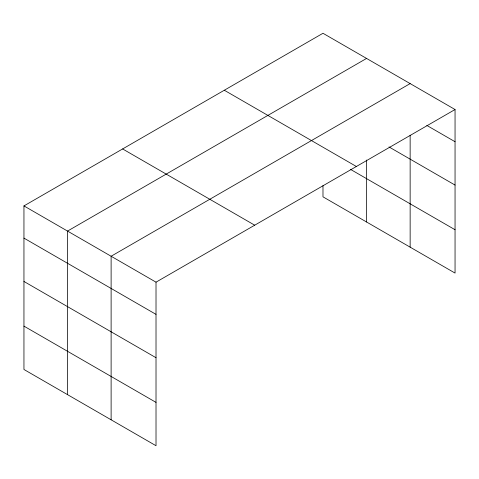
<?xml version="1.0" encoding="UTF-8"?>
<svg xmlns="http://www.w3.org/2000/svg" width="479" height="479" viewBox="0 0 479 479"><rect width="100%" height="100%" fill="white"/><g stroke="black" fill="none" stroke-linecap="round" stroke-linejoin="round"><path stroke-width="0.72" d="M23.95 205.916L156.016 282.167L156.016 445.727L23.95 369.477L23.95 205.916L322.984 33.273L455.05 109.523L455.05 273.084L322.984 196.833L322.984 185.624M366.567 58.432L67.533 231.076L67.533 394.642M410.144 83.597L111.116 256.241L111.116 419.802M156.016 282.167L455.05 109.523M426.825 125.426L455.05 141.724M388.996 146.933L455.05 185.074M224.304 90.244L356.37 166.494M350.538 169.398L455.05 229.734M122.63 148.945L254.696 225.19M23.95 238.117L156.016 314.368M23.95 281.466L156.016 357.717M23.95 326.127L156.016 402.378M410.144 135.228L410.144 247.158M366.567 160.04L366.567 221.999"/></g></svg>
